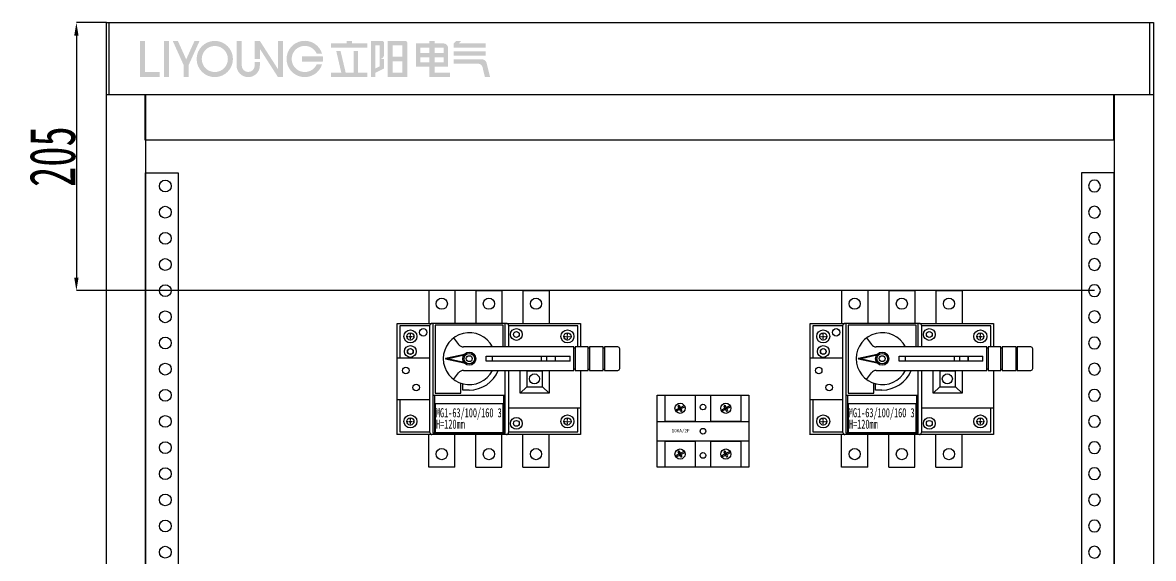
# Model space of a CAD drawing. Extents: x 1670963 to 1671827, y 397778 to 399778.
# Drawn here: x 1670963 to 1671827, y 399368 to 399778 of the extents above; entities that cross this region are included whole.
import ezdxf
from ezdxf.enums import TextEntityAlignment as Align

# ---------------------------------------------------------------- set-up
doc = ezdxf.new("R2010")
doc.units = 0
doc.header["$MEASUREMENT"] = 0
doc.linetypes.add('CENTER', pattern=[2, 1.25, -0.25, 0.25, -0.25])
doc.layers.add('LY-JS-BJ', color=7, linetype='Continuous')
doc.layers.add('布置图', color=20, linetype='Continuous')
doc.styles.add('-宋体', font='', dxfattribs={"width": 0.65})
doc.styles.add('宋体', font='', dxfattribs={"width": 0.8, "height": 3.5})
doc.styles.get('-宋体').set_extended_font_data('NSimSun')
doc.styles.get('宋体').set_extended_font_data('SimSun')
doc.dimstyles.new('JR', dxfattribs={"dimtxt": 35, "dimasz": 10, "dimexe": 0, "dimexo": 0, "dimtad": 1, "dimtoh": 1, "dimdec": 1, "dimdsep": 46, "dimtxsty": '-宋体', "dimcen": 2.5, "dimclrd": 6, "dimclre": 6, "dimclrt": 2, "dimadec": 0, "dimazin": 0, "dimtfac": 1, "dimtdec": 1, "dimtmove": 1, "dimatfit": 3, "dimfxl": 1, "dimarcsym": 0})

# ---------------------------------------------------------------- blocks, each defined once
blk = doc.blocks.new('TC100A 2P')
for p, q in [((16.79, -9.81), (16.13, -8.52)), ((16.96, -6.11), (16.96, -6.07)), ((17.76, -9.32), (17.1, -8.03)), ((17.76, -9.32), (20.67, -7.85)), ((18.25, -6.15), (18.25, -6.07)), ((51.79, -9.81), (51.13, -8.52)), ((51.96, -6.11), (51.96, -6.07)), ((52.76, -9.32), (52.1, -8.03)), ((52.76, -9.32), (55.67, -7.85)), ((53.25, -6.15), (53.25, -6.07)), ((13.83, -11.31), (16.79, -9.81)), ((14.3, -12.2), (17.24, -10.71)), ((18.21, -10.22), (16.79, -9.81)), ((17.24, -10.71), (17.76, -9.32)), ((17.84, -11.89), (17.24, -10.71)), ((18.21, -10.22), (21.12, -8.75)), ((18.81, -11.4), (18.21, -10.22)), ((48.83, -11.31), (51.79, -9.81)), ((49.3, -12.2), (52.24, -10.71)), ((53.21, -10.22), (51.79, -9.81)), ((52.24, -10.71), (52.76, -9.32)), ((52.84, -11.89), (52.24, -10.71)), ((53.21, -10.22), (56.12, -8.75)), ((53.81, -11.4), (53.21, -10.22)), ((29, -20), (41, -20)), ((16.96, -41.11), (16.96, -41.07)), ((17.76, -44.32), (17.1, -43.03)), ((17.76, -44.32), (20.67, -42.85)), ((18.25, -41.15), (18.25, -41.07)), ((51.96, -41.11), (51.96, -41.07)), ((52.76, -44.32), (52.1, -43.03)), ((52.76, -44.32), (55.67, -42.85)), ((53.25, -41.15), (53.25, -41.07)), ((13.83, -46.31), (16.79, -44.81)), ((14.3, -47.2), (17.24, -45.71)), ((16.79, -44.81), (16.13, -43.52)), ((18.21, -45.22), (16.79, -44.81)), ((17.24, -45.71), (17.76, -44.32)), ((17.84, -46.89), (17.24, -45.71)), ((18.21, -45.22), (21.12, -43.75)), ((18.81, -46.4), (18.21, -45.22)), ((48.83, -46.31), (51.79, -44.81)), ((49.3, -47.2), (52.24, -45.71)), ((51.79, -44.81), (51.13, -43.52)), ((53.21, -45.22), (51.79, -44.81)), ((52.24, -45.71), (52.76, -44.32)), ((52.84, -46.89), (52.24, -45.71)), ((53.21, -45.22), (56.12, -43.75)), ((53.81, -46.4), (53.21, -45.22))]:
    blk.add_line(p, q)
for points in [[(0, 0), (70, 0), (70, -55), (0, -55)], [(6, 0), (29, 0), (29, -20), (6, -20)], [(41, 0), (64, 0), (64, -20), (41, -20)], [(0, -20), (70, -20), (70, -35), (0, -35)], [(6, -35), (29, -35), (29, -55), (6, -55)], [(41, -35), (64, -35), (64, -55), (41, -55)]]:
    blk.add_lwpolyline(points, close=True)
for centre, radius in [((17.5, -9.95), 3.88), ((35, -9), 2.15), ((52.5, -9.95), 3.88), ((35, -27.5), 2.15), ((17.5, -44.95), 3.88), ((52.5, -44.95), 3.88), ((35, -46), 2.15)]:
    blk.add_circle(centre, radius)
for centre, start, end in [((16.62, -8.27), 26.85649, 206.85649), ((51.62, -8.27), 26.85649, 206.85649), ((18.33, -11.65), 206.85649, 26.85649), ((53.33, -11.65), 206.85649, 26.85649), ((16.62, -43.27), 26.85649, 206.85649), ((51.62, -43.27), 26.85649, 206.85649), ((18.33, -46.65), 206.85649, 26.85649), ((53.33, -46.65), 206.85649, 26.85649)]:
    blk.add_arc(centre, 0.545, start, end)
at = {"insert": (11.07, -25.82), "char_height": 2.5, "width": 3.1179, "attachment_point": 1}
blk.add_mtext('100A/2P', dxfattribs=at)
blk = doc.blocks.new('隔离MG1-63 100 3P-2022.3')
at = {"color": 0}
for p, q in [((24, 67.5), (24, 42.5)), ((44, 67.5), (24, 67.5)), ((44, 67.5), (44, 42.5)), ((60, 67.5), (60, 42.5)), ((60, 67.5), (80, 67.5)), ((80, 67.5), (80, 42.5)), ((96, 67.5), (96, 42.5)), ((96, 67.5), (116, 67.5)), ((116, 67.5), (116, 42.5)), ((24, -67.5), (24, -42.5)), ((44, -67.5), (44, -42.5)), ((60, -67.5), (60, -42.5)), ((80, -67.5), (80, -42.5)), ((96, -67.5), (96, -42.5)), ((116, -67.5), (116, -42.5)), ((44, -67.5), (24, -67.5)), ((60, -67.5), (80, -67.5)), ((96, -67.5), (116, -67.5))]:
    blk.add_line(p, q, dxfattribs=at)
at = {"color": 0, "linetype": 'Continuous', "lineweight": 25}
for p, q in [((0, -42.5), (0, 42.5)), ((0, 42.5), (26.5, 42.5)), ((2, 40.5), (2, 15.75)), ((25, 40.5), (2, 40.5)), ((25, -41), (25, 41)), ((83.5, 42.5), (26.5, 42.5)), ((27.5, -41.5), (27.5, 42.5)), ((29, 41), (29, -11)), ((81, 41), (29, 41)), ((81, 24.5), (81, 41)), ((82.5, 24.5), (82.5, 42.5)), ((83.5, 42.5), (140, 42.5)), ((85, 41), (85, 24.5)), ((138, 40.5), (85, 40.5)), ((138, 24.5), (138, 40.5)), ((140, 42.5), (140, 24.5)), ((43.06, 31.41), (46.9, 26.3)), ((51.25, 18.79), (36.86, 15.6)), ((38, 15.48), (51, 18.48)), ((135, 24.5), (50.5, 24.5)), ((68, 13.5), (68, 17.5)), ((68, 17.5), (132, 17.5)), ((72.51, 17.5), (72.51, 13.5)), ((109.96, 17.5), (109.96, 13.5)), ((114, 17.5), (114, 13.5)), ((120.57, 17.5), (120.57, 13.5)), ((120.9, 13.5), (120.9, 17.5)), ((132, 13.5), (132, 17.5)), ((135, 6.5), (135, 24.5)), ((136, 23.5), (135, 23.5)), ((145.75, 24.5), (136, 24.5)), ((136, 24.5), (136, 6.5)), ((145.75, 6.5), (145.75, 24.5)), ((146.75, 23.5), (145.75, 23.5)), ((157.25, 24.5), (146.75, 24.5)), ((146.75, 24.5), (146.75, 6.5)), ((157.25, 6.5), (157.25, 24.5)), ((158.25, 23.5), (157.25, 23.5)), ((158.25, 24.5), (158.25, 6.5)), ((168.5, 24.5), (158.25, 24.5)), ((170, 8), (170, 23)), ((25, 15.75), (0, 15.75)), ((36.86, 15.4), (51.21, 12.22)), ((51, 12.48), (38, 15.48)), ((132, 13.5), (68, 13.5)), ((43.06, -0.41), (46.9, 4.7)), ((50.5, 6.5), (135, 6.5)), ((82.5, -41.5), (82.5, 6.5)), ((85, 6.5), (85, -41)), ((94, -11), (94, 6.5)), ((98.5, 6.5), (99, 6)), ((99, 6), (99, -6)), ((111, 6), (99, 6)), ((111.5, 6.5), (111, 6)), ((111, -6), (111, 6)), ((116, 6.5), (116, -11)), ((136, 7.5), (135, 7.5)), ((136, 6.5), (145.75, 6.5)), ((140, 6.5), (140, -42.5)), ((145.75, 7.5), (146.75, 7.5)), ((146.75, 6.5), (157.25, 6.5)), ((157.25, 7.5), (158.25, 7.5)), ((158.25, 6.5), (168.5, 6.5)), ((48.5, -11), (48.5, -3.29)), ((50, -8.5), (50, -3.75)), ((54.86, -8.5), (50, -8.5)), ((99, -6), (94, -11)), ((99, -6), (111, -6)), ((111, -6), (116, -11)), ((0, -15.75), (25, -15.75)), ((2, -15.75), (2, -40.5)), ((27.5, -12.5), (82.5, -12.5)), ((28.5, -12.5), (28.5, -41.5)), ((29, -11), (48.5, -11)), ((81.5, -41.5), (81.5, -12.5)), ((116, -11), (94, -11)), ((29, -19), (29, -41)), ((81, -19), (29, -19)), ((81, -41), (81, -19)), ((85, -22), (140, -22)), ((138, -40.5), (138, -22)), ((140, -42.5), (-0.42, -42.5)), ((2, -40.5), (25, -40.5)), ((82.5, -41.5), (27.5, -41.5)), ((29, -41), (81, -41)), ((85, -40.5), (138, -40.5))]:
    blk.add_line(p, q, dxfattribs=at)
at = {"color": 1, "linetype": 'CENTER', "ltscale": 0.11}
for p, q in [((10, 29.47), (10, 35.52)), ((130, 29.47), (130, 35.52)), ((6.98, 32.5), (13.03, 32.5)), ((126.98, 32.5), (133.03, 32.5)), ((6.98, -32.5), (13.03, -32.5)), ((6.98, -32.5), (13.03, -32.5)), ((10, -35.53), (10, -29.48)), ((10, -35.53), (10, -29.48)), ((126.98, -32.5), (133.03, -32.5)), ((130, -35.53), (130, -29.48))]:
    blk.add_line(p, q, dxfattribs=at)
at = {"color": 0}
for centre, radius in [((34, 57.5), 4.25), ((70, 57.5), 4.25), ((106, 57.5), 4.25), ((104.77, 0), 3.85), ((34, -57.5), 4.25), ((70, -57.5), 4.25), ((106, -57.5), 4.25)]:
    blk.add_circle(centre, radius, dxfattribs=at)
at = {"color": 0, "linetype": 'Continuous', "lineweight": 25}
for centre, radius in [((10, 32.5), 5), ((10, 32.5), 2.75), ((19.82, 35.63), 2.85), ((91, 34), 4.5), ((91, 34), 2.25), ((130, 32.5), 5), ((130, 32.5), 2.75), ((10, 21), 4.5), ((10, 21), 2.25), ((10, 21), 2.15), ((55, 15.48), 5), ((55, 15.48), 4), ((55, 15.5), 2.25), ((6.51, 6.5), 2.5), ((14.51, -6.5), 2.5), ((10, -32.5), 5), ((10, -32.5), 2.75), ((91, -34), 4.5), ((91, -34), 2.25), ((130, -32.5), 5), ((130, -32.5), 2.75)]:
    blk.add_circle(centre, radius, dxfattribs=at)
for centre, radius, start, end in [((26.5, 41), 1.5, 90, 180), ((55, 15.5), 19.89, 26.90784, 333.09217), ((83.5, 41), 1.5, 0, 90), ((50.5, 29), 4.5, 216.90982, 270), ((168.5, 23), 1.5, 0, 90), ((36.88, 15.5), 0.1, 102.5, 257.50001), ((50.5, 2), 4.5, 90, 143.09018), ((54.93, 15.5), 24, 269.82698, 337.97569), ((168.5, 8), 1.5, 270, 0), ((26.5, -41), 1.5, 180, 270), ((83.5, -41), 1.5, 270, 0)]:
    blk.add_arc(centre, radius, start, end, dxfattribs=at)
at = {"color": 4, "linetype": 'ByBlock', "style": '宋体', "width": 0.6}
for s, p in [('MG1-63/100/160 3P', (29.5, -25.85)), ('H=120mm', (29.59, -34.58))]:
    blk.add_text(s, height=7, dxfattribs=at).set_placement(p, align=Align.MIDDLE_LEFT)
blk = doc.blocks.new('*D26')
at = {"layer": 'Defpoints', "color": 0, "ltscale": 50, "transparency": 16777216}
for p in [(1671027.13, 399778.11), (1671004.25, 399573.11), (1671782.13, 399573.11)]:
    blk.add_point(p, dxfattribs=at)
at = {"layer": 'LY-JS-BJ', "color": 6, "lineweight": -2, "ltscale": 50, "transparency": 16777216}
for p, q in [((1671027.13, 399778.11), (1671004.25, 399778.11)), ((1671004.25, 399768.11), (1671004.25, 399583.11)), ((1671782.13, 399573.11), (1671004.25, 399573.11))]:
    blk.add_line(p, q, dxfattribs=at)
at = {"layer": 'LY-JS-BJ', "color": 6, "ltscale": 50, "transparency": 16777216}
for points in [[(1671002.58, 399768.11), (1671005.92, 399768.11), (1671004.25, 399778.11)], [(1671002.58, 399583.11), (1671005.92, 399583.11), (1671004.25, 399573.11)]]:
    blk.add_solid(points, dxfattribs=at)
at = {"layer": 'LY-JS-BJ', "color": 2, "ltscale": 50, "transparency": 16777216, "insert": (1670986.12, 399675.61), "char_height": 35, "attachment_point": 5, "rotation": 90, "style": '-宋体'}
blk.add_mtext('205', dxfattribs=at)
blk = doc.blocks.new('*U27')
at = {"layer": 'LY-JS-BJ', "color": 6}
blk.add_circle((0, 0), 4.5, dxfattribs=at)
blk = doc.blocks.new('*U28')
at = {"layer": 'LY-JS-BJ', "color": 0, "linetype": 'ByBlock', "lineweight": -2, "transparency": 16777216}
for p in [(0, 0), (0, -20), (0, -40), (0, -60), (0, -80), (0, -100), (0, -120), (0, -140), (0, -160), (0, -180), (0, -200), (0, -220), (0, -240), (0, -260), (0, -280)]:
    blk.add_blockref('*U27', p, dxfattribs=at)
blk = doc.blocks.new('*U29')
at = {"layer": 'LY-JS-BJ', "color": 6}
blk.add_circle((0, 0), 4.5, dxfattribs=at)
blk = doc.blocks.new('*U30')
at = {"layer": 'LY-JS-BJ', "color": 0, "linetype": 'ByBlock', "lineweight": -2, "transparency": 16777216}
for p in [(0, 0), (0, -20), (0, -40), (0, -60), (0, -80), (0, -100), (0, -120), (0, -140), (0, -160), (0, -180), (0, -200), (0, -220), (0, -240), (0, -260), (0, -280)]:
    blk.add_blockref('*U29', p, dxfattribs=at)
blk = doc.blocks.new('911')
at = {"layer": 'LY-JS-BJ'}
for points in [[(-201.6, 15.7), (-207.1, 15.7), (-207.1, -23.9), (-199.2, -23.9), (-185.7, -23.9), (-185.7, -18.3), (-201.6, -18.3), (-201.6, -16.8)], [(-175.4, 15.7), (-181, 15.7), (-181, -23.9), (-175.4, -23.9)], [(-142.2, 15.7), (-147.7, 15.7), (-156.8, -4.5), (-165.9, 15.7), (-171.5, 15.7), (-159.6, -10.7), (-159.6, -23.9), (-154.1, -23.9), (-154.1, -10.7)], [(-96.2, -11.2), (-96.2, 15.7), (-101.8, 15.7), (-101.8, -11.2, 1), (-76.4, -11.2), (-76.4, -7.3), (-82, -7.3), (-82, -11.2, -1)], [(-76.4, 15.7), (-82, 15.7), (-82, -4.1), (-76.4, -4.1), (-76.4, 7), (-56.6, -23.9), (-51.1, -23.9), (-51.1, 15.7), (-56.6, 15.7), (-56.6, -15.2)], [(-8.5, -10), (-14.4, -10, -4.581742), (-14.4, 1.9), (-8.5, 1.9, 6.513131)], [(41, 12.9), (24, 12.9), (24, 15.7), (18.4, 15.7), (18.4, 12.9), (1.4, 12.9), (1.4, 8.2), (41, 8.2)], [(59.2, -4.1), (54.5, -4.1), (54.5, -12), (49.7, -14.4), (49.7, 11), (54.5, 11), (54.5, -4.1, 0.414214), (59.2, 0.7), (59.2, 13.3, 0.414214), (56.9, 15.7), (49.7, 15.7), (45, 15.7), (45, -23.9), (49.7, -23.9), (49.7, -19.1), (59.2, -14.4)], [(170.1, 12.9), (140.8, 12.9), (143.6, 15.7), (138, 15.7), (135.3, 12.9), (135.3, 8.2), (170.1, 8.2)], [(41, -19.1), (30.7, -19.1), (30.7, 4.6), (26, 4.6), (26, -19.1), (17.3, -19.1), (11.7, 4.6), (7, 4.6), (12.5, -19.1), (1.4, -19.1), (1.4, -23.9), (41, -23.9)], [(170.1, 4.2), (135.3, 4.2), (135.3, -0.5), (170.1, -0.5)], [(-7.7, -1.3), (-30.5, -1.3), (-30.5, -6.9), (-7.7, -6.9, 0.070346)], [(166.4, -4.5), (135.3, -4.5), (135.3, -9.2), (162, -9.2, -0.345496), (166.6, -12.9), (169.3, -23.9), (174.9, -23.9), (171, -8.1, 0.345496)]]:
    blk.add_hatch(color=7, dxfattribs=at).paths.add_polyline_path(points)
h = blk.add_hatch(color=7, dxfattribs=at)
h.paths.add_polyline_path([(-105.8, -4.1, 1), (-145.4, -4.1, 1)])
h.paths.add_polyline_path([(-139.8, -4.1, -1), (-111.3, -4.1, -1)], flags=16)
h = blk.add_hatch(color=7, dxfattribs=at)
h.paths.add_polyline_path([(84.6, 13.3, 0.414214), (82.2, 15.7), (63.2, 15.7), (63.2, -23.9), (84.6, -23.9)])
h.paths.add_polyline_path([(68.7, -19.1), (68.7, -6.5), (79, -6.5), (79, -19.1)], flags=16)
h.paths.add_polyline_path([(68.7, -1.7), (68.7, 11), (79, 11), (79, -1.7)], flags=16)
h = blk.add_hatch(color=7, dxfattribs=at)
h.paths.add_polyline_path([(124.2, 12.9), (114.3, 12.9), (114.3, 15.7), (108.7, 15.7), (108.7, 12.9), (94.1, 12.9), (94.1, -12.4), (108.7, -12.4), (108.7, -23.9), (131.3, -23.9), (131.3, -19.1), (114.3, -19.1), (114.3, -12.4), (128.9, -12.4), (128.9, 8.2, 0.414214)])
h.paths.add_polyline_path([(114.3, 8.2), (124.2, 8.2), (124.2, 2.6), (114.3, 2.6)], flags=16)
h.paths.add_polyline_path([(108.7, 8.2), (108.7, 2.6), (98.8, 2.6), (98.8, 8.2)], flags=16)
h.paths.add_polyline_path([(114.3, -2.1), (124.2, -2.1), (124.2, -7.6), (114.3, -7.6)], flags=16)
h.paths.add_polyline_path([(108.7, -2.1), (108.7, -7.6), (98.8, -7.6), (98.8, -2.1)], flags=16)

msp = doc.modelspace()

# ---------------------------------------------------------------- linework, layer by layer
at = {"layer": 'LY-JS-BJ', "color": 6, "ltscale": 50}
msp.add_line((1671027.13, 399723.11), (1671827.13, 399723.11), dxfattribs=at)
for points in [[(1671029.26, 399723.11), (1671029.26, 399778.11)], [(1671824.26, 399778.11), (1671824.26, 399723.11)], [(1671796.76, 399723.11), (1671796.76, 399688.11), (1671056.76, 399688.11), (1671056.76, 399723.11)], [(1671057.13, 399723.11), (1671057.13, 397778.11)], [(1671797.13, 399723.11), (1671797.13, 397778.11)]]:
    msp.add_lwpolyline(points, dxfattribs=at)
at = {"layer": 'LY-JS-BJ', "color": 6, "lineweight": -3}
for points in [[(1671082.13, 399663.11), (1671082.13, 397863.11), (1671057.13, 397863.11), (1671057.13, 399663.11)], [(1671772.13, 399663.11), (1671772.13, 397863.11), (1671797.13, 397863.11), (1671797.13, 399663.11)]]:
    msp.add_lwpolyline(points, close=True, dxfattribs=at)
at = {"layer": '布置图', "ltscale": 50}
msp.add_lwpolyline([(1671027.13, 399778.11), (1671827.13, 399778.11), (1671827.13, 397778.11), (1671027.13, 397778.11)], close=True, dxfattribs=at)

# ---------------------------------------------------------------- block references
at = {"color": 4}
for p in [(1671249.42, 399505.61), (1671564.91, 399505.61)]:
    msp.add_blockref('隔离MG1-63 100 3P-2022.3', p, dxfattribs=at)
at = {"color": 0}
msp.add_blockref('TC100A 2P', (1671447.98, 399493.11), dxfattribs=at)
at = {"layer": 'LY-JS-BJ', "color": 6, "lineweight": -3, "xscale": 0.6999999999534339, "yscale": 0.6999999999534339, "zscale": 0.6999999999534339}
msp.add_blockref('911', (1671197.9, 399753.13), dxfattribs=at)
at = {"layer": 'LY-JS-BJ', "color": 6, "lineweight": -3}
msp.add_blockref('*U30', (1671072.13, 399653.11), dxfattribs=at)
at = {"layer": 'LY-JS-BJ', "color": 6, "lineweight": -3, "xscale": -1}
msp.add_blockref('*U28', (1671782.13, 399653.11), dxfattribs=at)

# ---------------------------------------------------------------- dimensions: what is measured, and where the dimension line sits
at = {"layer": 'LY-JS-BJ', "color": 6, "ltscale": 50}
dim = msp.add_linear_dim(base=(1671004.25, 399573.11), p1=(1671027.13, 399778.11), p2=(1671782.13, 399573.11), angle=90, dimstyle='JR', dxfattribs=at)
dim.commit()
dim.dimension.update_dxf_attribs({"geometry": '*D26', "text_midpoint": (1670986.12, 399675.61)})

doc.saveas('drawing.dxf')
